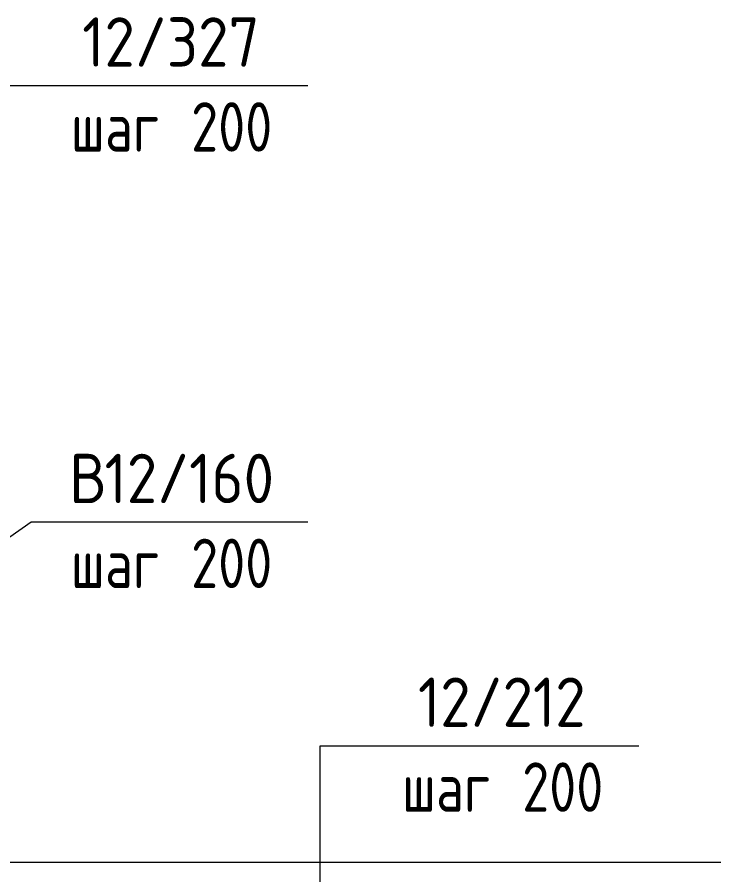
# Model space of a CAD drawing. Header units: millimetres. Extents: x -42469 to 17648, y -5898 to 81170.
# Drawn here: x 3479 to 4361, y -2966 to -1880 of the extents above; entities that cross this region are included whole.
import ezdxf

# ---------------------------------------------------------------- set-up
doc = ezdxf.new("R2010")
doc.units = ezdxf.units.MM
doc.layers.add('AA_Vinoska', color=7, linetype='Continuous', lineweight=9)
doc.layers.add('KR_Fundament', color=7, linetype='Continuous', lineweight=18)
doc.styles.add('ISOCPEUR_10', font='isocpeur.ttf', dxfattribs={"width": 0.9, "height": 62.5})
doc.styles.add('ISOCPEUR_11', font='isocpeur.ttf', dxfattribs={"width": 0.8, "height": 62.5})

# ---------------------------------------------------------------- blocks, each defined once
blk = doc.blocks.new('042_М_Арматуры - Диам длина поз _ Комментарий-3662934-1-1 Армирование')
at = {"layer": 'AA_Vinoska'}
blk.add_line((35634.9, -2802.1), (35984.9, -2802.1), dxfattribs=at)

msp = doc.modelspace()

# ---------------------------------------------------------------- linework, layer by layer
at = {"layer": 'AA_Vinoska'}
for p, q in [((3366.451, -1966.4306), (3497.1522, -1966.4306)), ((3357.8641, -2615.0606), (3497.1522, -2518.9264)), ((3862.4517, -2802.1439), (3915.9505, -2802.1439)), ((3862.4517, -3016.1394), (3862.4517, -2802.1439))]:
    msp.add_line(p, q, dxfattribs=at)
at = {"layer": 'KR_Fundament', "lineweight": 20}
msp.add_line((5210.8973, -2950), (3411.0605, -2950), dxfattribs=at)

# ---------------------------------------------------------------- block references
at = {"layer": 'AA_Vinoska'}
for p in [(-32137.7754, 835.7133), (-32137.7754, 283.2175), (-31718.977, 0)]:
    msp.add_blockref('042_М_Арматуры - Диам длина поз _ Комментарий-3662934-1-1 Армирование', p, dxfattribs=at)

# ---------------------------------------------------------------- texts
at = {"layer": 'AA_Vinoska', "char_height": 62.5, "attachment_point": 1}
for s, insert, width, style in [('12/327', (3561.5807, -1880.078), 277.784719, 'ISOCPEUR_10'), (' 200', (3667.5786, -1987.5543), 166.751, 'ISOCPEUR_11'), ('шаг', (3547.1932, -1987.5543), 145.907125, 'ISOCPEUR_11'), ('\\fISOCPEUR|b0|i0|c204|p34|;\\W.9;В', (3545.1557, -2432.5739), 54.113906, 'ISOCPEUR_10'), ('12/160', (3589.8041, -2432.5739), 263.354344, 'ISOCPEUR_10'), (' 200', (3667.5786, -2540.0502), 166.751, 'ISOCPEUR_11'), ('шаг', (3547.1932, -2540.0502), 145.907125, 'ISOCPEUR_11'), ('12/212', (3986.3416, -2715.7913), 263.354344, 'ISOCPEUR_10'), (' 200', (4086.377, -2823.2676), 166.751, 'ISOCPEUR_11'), ('шаг', (3965.9916, -2823.2676), 145.907125, 'ISOCPEUR_11')]:
    msp.add_mtext(s, dxfattribs=dict(at, insert=insert, width=width, style=style))

doc.saveas('drawing.dxf')
